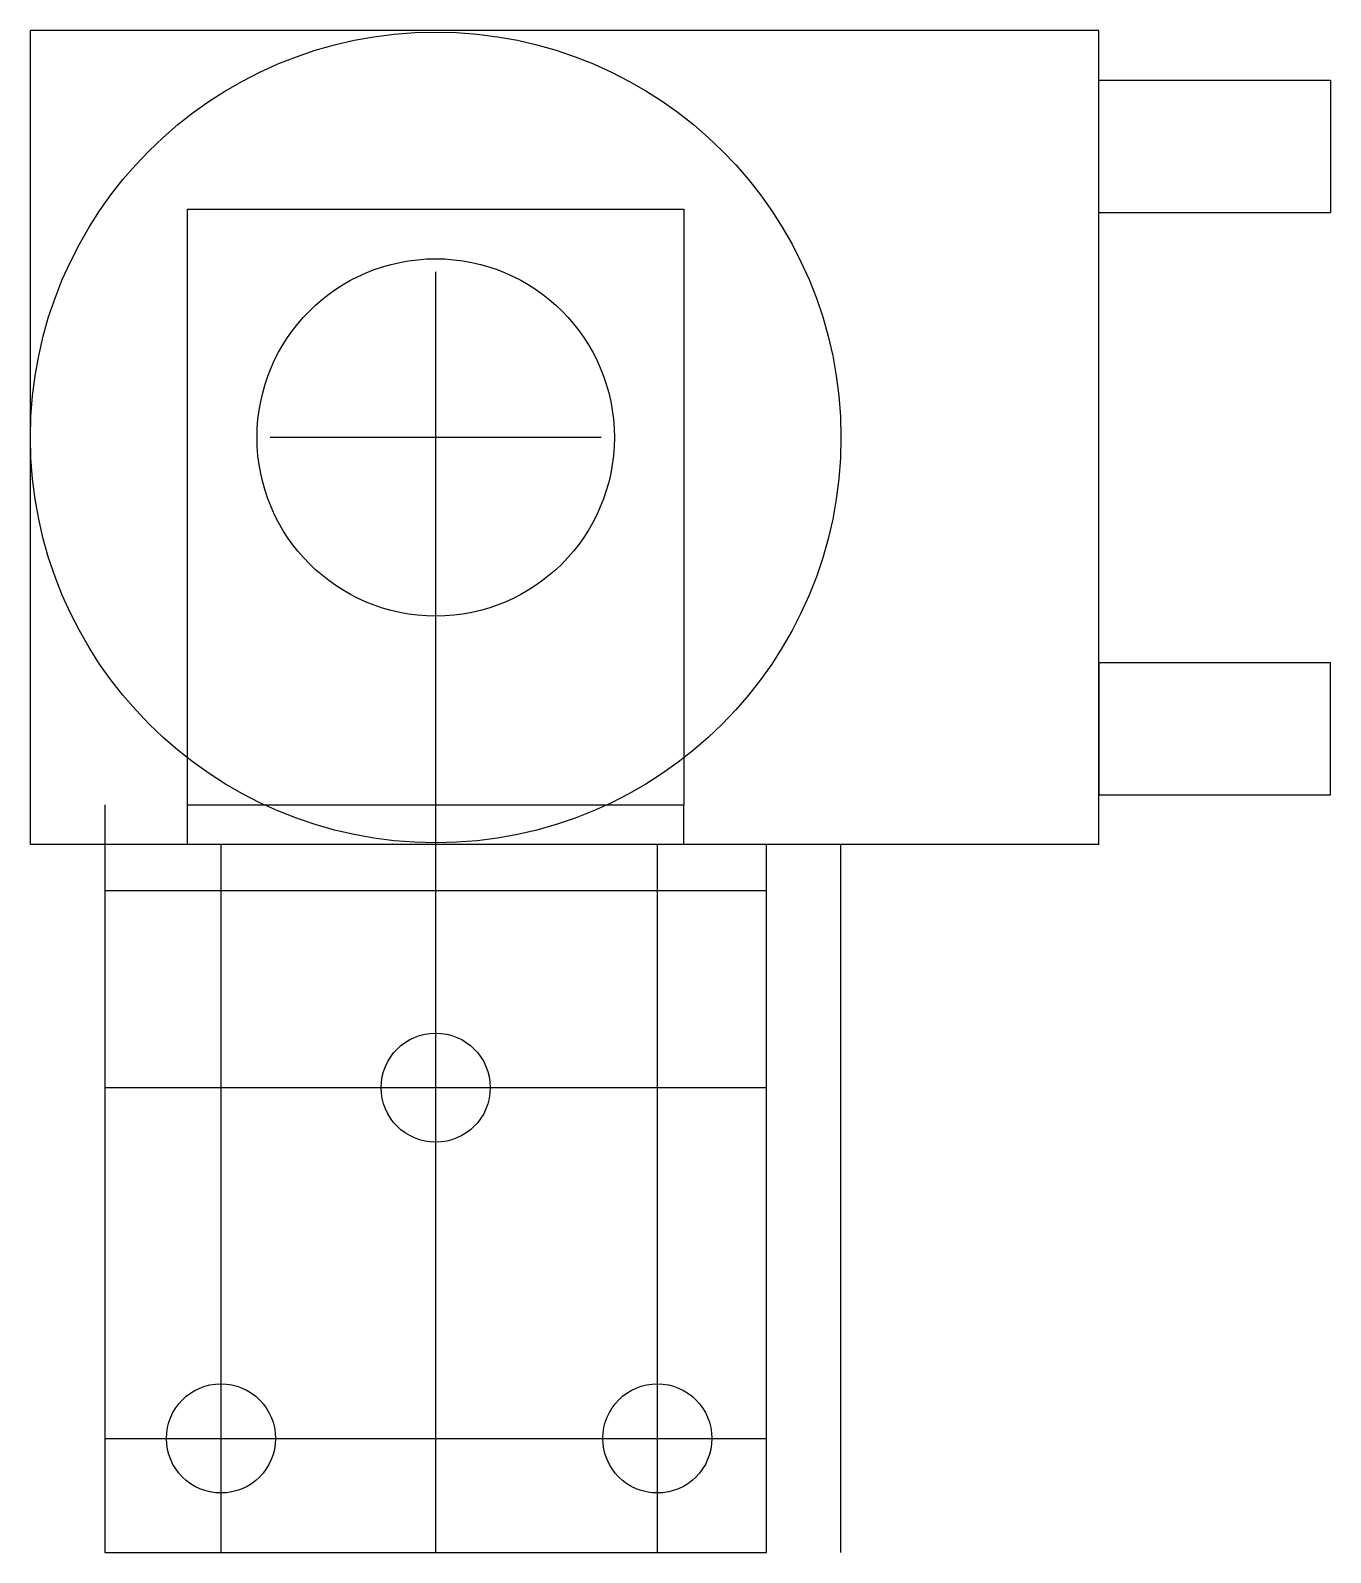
# Model space of a CAD drawing. Header units: inches. Extents: x -0.11 to 1.85, y 0 to 2.3.
import ezdxf

# ---------------------------------------------------------------- set-up
doc = ezdxf.new("R2010")
doc.units = ezdxf.units.IN
doc.header["$MEASUREMENT"] = 0
doc.linetypes.add('ACAD_ISO10W100', pattern=[18, 12, -3, 0, -3])
doc.linetypes.add('HIDDEN2', pattern=[4.7625, 3.175, -1.5875])
for name, color, linetype, lineweight, true_color in [('Center Locations', 253, 'ACAD_ISO10W100', 25, 0xa0a0a4), ('Plastics', 5, 'Continuous', 25, 0x0000ff), ('Playfield Cutout', 1, 'Continuous', 25, 0xff0000), ('Profile', 4, 'Continuous', 25, 0x00ffff), ('Profile ... Hidden Profile', 4, 'HIDDEN2', 25, 0x00ffff), ('Solder Lugs', 253, 'Continuous', 25, 0xa0a0a4)]:
    doc.layers.add(name, color=color, linetype=linetype, lineweight=lineweight, true_color=true_color)
doc.layers.add('Mount Holes', color=7, linetype='Continuous', lineweight=25)

msp = doc.modelspace()

# ---------------------------------------------------------------- linework, layer by layer
at = {"layer": 'Center Locations'}
for p, q in [((0.5, 0), (0.5, 1.935)), ((0.75, 1.685), (0.25, 1.685)), ((0.1755, 1.07), (0.1755, 0)), ((0.835, 0), (0.835, 1.07)), ((0, 0.7025), (1, 0.7025)), ((0, 0.1725), (1, 0.1725))]:
    msp.add_line(p, q, dxfattribs=at)
at = {"layer": 'Mount Holes'}
for centre in [(0.5, 0.7025), (0.1755, 0.1725), (0.835, 0.1725)]:
    msp.add_circle(centre, 0.0825, dxfattribs=at)
at = {"layer": 'Plastics'}
for p, q in [((-0.1125, 1.07), (-0.1125, 2.3)), ((1.5025, 2.3), (-0.1125, 2.3)), ((1.5025, 1.07), (1.5025, 2.3)), ((1.5025, 1.07), (-0.1125, 1.07)), ((1.1125, 0), (1.1125, 1.07))]:
    msp.add_line(p, q, dxfattribs=at)
msp.add_circle((0.5, 1.685), 0.6125, dxfattribs=at)
at = {"layer": 'Playfield Cutout'}
msp.add_circle((0.5, 1.685), 0.27, dxfattribs=at)
at = {"layer": 'Profile'}
for p, q in [((0.125, 2.03), (0.875, 2.03)), ((0.125, 1.13), (0.125, 2.03)), ((0.875, 2.03), (0.875, 1.13)), ((0, 1.13), (0, 0)), ((0.125, 1.07), (0.125, 1.13)), ((0.125, 1.13), (0.875, 1.13)), ((0.875, 1.07), (0.875, 1.13)), ((1, 1.07), (0, 1.07)), ((0.875, 1.07), (0.125, 1.07)), ((1, 0), (1, 1.07)), ((0, 0), (1, 0))]:
    msp.add_line(p, q, dxfattribs=at)
at = {"layer": 'Profile ... Hidden Profile'}
msp.add_line((1, 1), (0, 1), dxfattribs=at)
at = {"layer": 'Solder Lugs'}
for p, q in [((1.5025, 2.225), (1.8525, 2.225)), ((1.5025, 2.025), (1.5025, 2.225)), ((1.8525, 2.225), (1.8525, 2.025)), ((1.5025, 2.025), (1.8525, 2.025)), ((1.5025, 1.345), (1.8525, 1.345)), ((1.5025, 1.345), (1.5025, 1.145)), ((1.8525, 1.145), (1.8525, 1.345)), ((1.5025, 1.145), (1.8525, 1.145))]:
    msp.add_line(p, q, dxfattribs=at)

doc.saveas('drawing.dxf')
